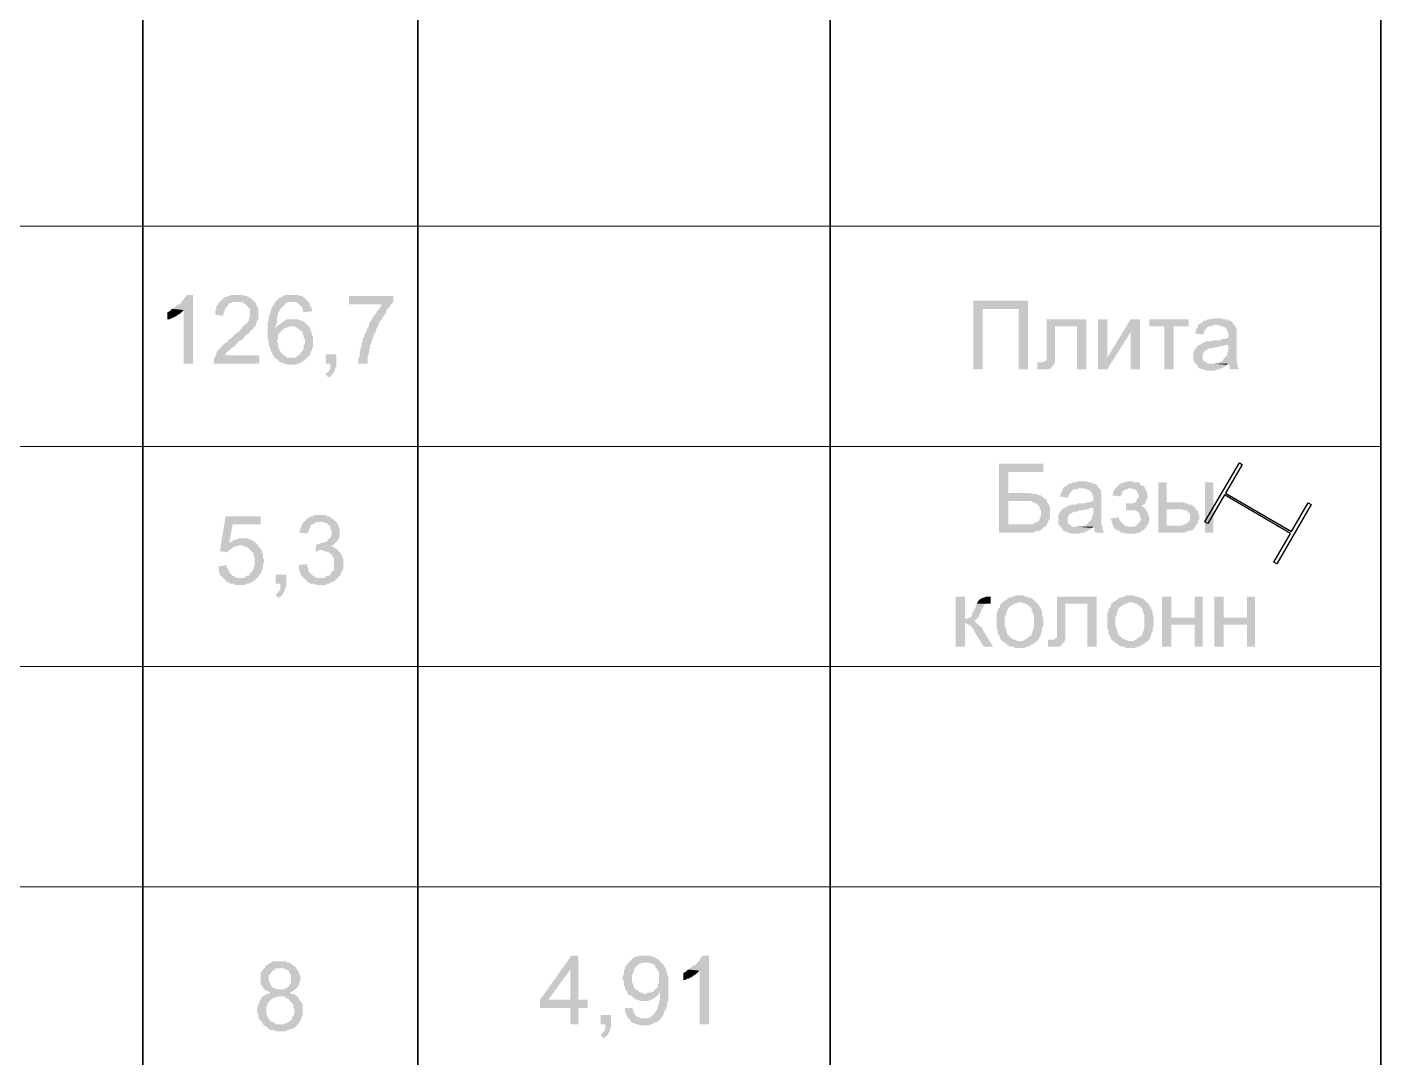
# Model space of a CAD drawing. Header units: millimetres. Extents: x -383313 to -161684, y -117025 to 99224.
# Drawn here: x -358384 to -353463, y -32704 to -28959 of the extents above; entities that cross this region are included whole.
import ezdxf

# ---------------------------------------------------------------- set-up
doc = ezdxf.new("R2010")
doc.units = ezdxf.units.MM
doc.header["$MEASUREMENT"] = 0
for name, color, linetype in [('001__КОНСТРУКТИВ__Колонны', 14, 'Continuous'), ('PDF_Geometry', 7, 'Continuous'), ('PDF_Solid Fills', 7, 'Continuous')]:
    doc.layers.add(name, color=color, linetype=linetype)

# ---------------------------------------------------------------- blocks, each defined once
blk = doc.blocks.new('A$Cf5759c35')
at = {"layer": 'PDF_Solid Fills'}
for points in [[(681.6, -11667.1), (660.4, -11667.1), (656.2, -11671.3), (651.9, -11675.5), (647.7, -11684), (643.5, -11688.2), (639.2, -11692.5), (635, -11700.9), (630.8, -11700.9), (622.3, -11705.2), (618.1, -11709.4), (613.8, -11713.6), (605.4, -11717.9), (647.7, -11722.1), (647.7, -11916.8), (681.6, -11916.8)], [(905.9, -11692.5), (842.4, -11692.5), (859.4, -11692.5), (863.6, -11696.7), (872.1, -11700.9), (876.3, -11705.2), (876.3, -11705.2), (880.5, -11709.4), (884.8, -11713.6), (889, -11722.1), (889, -11726.3), (889, -11734.8), (889, -11739), (889, -11747.5), (884.8, -11751.7), (884.8, -11760.2), (880.5, -11764.4), (876.3, -11772.9), (872.1, -11772.9), (867.8, -11777.1), (863.6, -11781.4), (859.4, -11785.6), (855.1, -11794.1), (850.9, -11798.3), (846.7, -11802.5), (838.2, -11806.8), (834, -11811), (825.5, -11819.5), (821.3, -11823.7), (812.8, -11827.9), (808.6, -11836.4), (800.1, -11840.6), (795.9, -11844.9), (791.6, -11849.1), (787.4, -11853.3), (783.2, -11857.6), (778.9, -11861.8), (774.7, -11866), (770.5, -11870.3), (766.2, -11878.7), (766.2, -11883), (762, -11891.4), (757.8, -11895.7), (757.8, -11895.7), (757.8, -11904.1), (757.8, -11908.4), (753.5, -11916.8), (922.9, -11916.8), (922.9, -11887.2), (800.1, -11887.2), (800.1, -11887.2), (800.1, -11883), (804.3, -11874.5), (812.8, -11870.3), (812.8, -11870.3), (817, -11866), (821.3, -11861.8), (825.5, -11857.6), (834, -11853.3), (838.2, -11844.9), (846.7, -11840.6), (846.7, -11836.4), (855.1, -11832.2), (863.6, -11827.9), (867.8, -11819.5), (872.1, -11815.2), (876.3, -11811), (884.8, -11806.8), (889, -11802.5), (889, -11798.3), (893.2, -11794.1), (897.5, -11794.1), (901.7, -11785.6), (905.9, -11781.4), (910.2, -11777.1), (910.2, -11768.7), (914.4, -11764.4), (914.4, -11760.2), (918.6, -11756), (918.6, -11747.5), (918.6, -11743.3), (918.6, -11734.8), (918.6, -11734.8), (918.6, -11726.3), (918.6, -11722.1), (918.6, -11713.6), (914.4, -11709.4), (910.2, -11700.9), (910.2, -11696.7)], [(842.4, -11667.1), (821.3, -11667.1), (812.8, -11671.3), (808.6, -11671.3), (800.1, -11675.5), (795.9, -11675.5), (791.6, -11679.8), (787.4, -11684), (783.2, -11688.2), (778.9, -11692.5), (774.7, -11696.7), (770.5, -11705.2), (766.2, -11709.4), (766.2, -11717.9), (762, -11722.1), (762, -11730.6), (762, -11739), (791.6, -11743.3), (791.6, -11734.8), (795.9, -11726.3), (795.9, -11722.1), (800.1, -11713.6), (804.3, -11709.4), (808.6, -11705.2), (808.6, -11700.9), (817, -11696.7), (821.3, -11696.7), (825.5, -11692.5), (834, -11692.5), (842.4, -11692.5), (905.9, -11692.5), (897.5, -11684), (897.5, -11684), (893.2, -11679.8), (889, -11679.8), (884.8, -11675.5), (876.3, -11671.3), (872.1, -11671.3), (863.6, -11667.1), (859.4, -11667.1), (850.9, -11667.1)], [(986.4, -11688.2), (977.9, -11692.5), (977.9, -11700.9), (973.7, -11705.2), (969.4, -11709.4), (969.4, -11713.6), (965.2, -11717.9), (965.2, -11726.3), (961, -11730.6), (961, -11739), (956.7, -11743.3), (956.7, -11751.7), (956.7, -11760.2), (952.5, -11764.4), (952.5, -11772.9), (952.5, -11781.4), (952.5, -11789.8), (952.5, -11798.3), (952.5, -11802.5), (952.5, -11811), (952.5, -11819.5), (952.5, -11827.9), (956.7, -11836.4), (956.7, -11844.9), (956.7, -11849.1), (961, -11857.6), (961, -11861.8), (965.2, -11870.3), (965.2, -11874.5), (969.4, -11878.7), (969.4, -11883), (973.7, -11887.2), (977.9, -11891.4), (977.9, -11895.7), (986.4, -11899.9), (990.6, -11904.1), (994.8, -11908.4), (999.1, -11912.6), (1007.5, -11912.6), (1011.8, -11916.8), (1020.2, -11916.8), (1024.5, -11921.1), (1032.9, -11921.1), (1041.4, -11921.1), (1041.4, -11921.1), (1045.6, -11921.1), (1054.1, -11921.1), (1062.6, -11916.8), (1066.8, -11916.8), (1075.3, -11912.6), (1079.5, -11908.4), (1079.5, -11908.4), (1088, -11904.1), (1092.2, -11899.9), (1096.4, -11895.7), (1037.2, -11895.7), (1032.9, -11895.7), (1024.5, -11895.7), (1020.2, -11891.4), (1011.8, -11887.2), (1011.8, -11887.2), (1007.5, -11883), (1003.3, -11878.7), (999.1, -11874.5), (994.8, -11866), (994.8, -11861.8), (990.6, -11857.6), (990.6, -11849.1), (990.6, -11844.9), (986.4, -11836.4), (986.4, -11832.2), (990.6, -11827.9), (990.6, -11819.5), (990.6, -11811), (994.8, -11806.8), (999.1, -11802.5), (1003.3, -11798.3), (1007.5, -11794.1), (1011.8, -11789.8), (982.1, -11789.8), (982.1, -11785.6), (982.1, -11777.1), (986.4, -11768.7), (986.4, -11760.2), (986.4, -11751.7), (986.4, -11747.5), (990.6, -11739), (990.6, -11734.8), (990.6, -11730.6), (994.8, -11726.3), (999.1, -11717.9), (1003.3, -11713.6), (1007.5, -11709.4), (1011.8, -11705.2), (1016, -11700.9), (1020.2, -11696.7), (1028.7, -11692.5), (1032.9, -11692.5), (1041.4, -11692.5)], [(1041.4, -11667.1), (1016, -11667.1), (1011.8, -11671.3), (1003.3, -11675.5), (999.1, -11675.5), (994.8, -11679.8), (990.6, -11684), (986.4, -11688.2), (1041.4, -11692.5), (1041.4, -11692.5), (1049.9, -11692.5), (1054.1, -11692.5), (1062.6, -11696.7), (1066.8, -11700.9), (1071, -11705.2), (1071, -11705.2), (1075.3, -11709.4), (1079.5, -11713.6), (1079.5, -11722.1), (1083.7, -11730.6), (1113.4, -11726.3), (1113.4, -11722.1), (1113.4, -11717.9), (1109.1, -11709.4), (1104.9, -11705.2), (1104.9, -11696.7), (1100.7, -11692.5), (1096.4, -11688.2), (1092.2, -11684), (1088, -11679.8), (1083.7, -11675.5), (1075.3, -11671.3), (1071, -11671.3), (1062.6, -11667.1), (1058.3, -11667.1), (1049.9, -11667.1)], [(1409.7, -11671.3), (1248.8, -11671.3), (1248.8, -11700.9), (1371.6, -11700.9), (1367.4, -11700.9), (1367.4, -11705.2), (1363.1, -11709.4), (1358.9, -11717.9), (1354.7, -11722.1), (1350.4, -11726.3), (1346.2, -11734.8), (1342, -11739), (1337.7, -11743.3), (1333.5, -11751.7), (1329.3, -11760.2), (1325, -11764.4), (1325, -11768.7), (1320.8, -11772.9), (1320.8, -11781.4), (1316.6, -11785.6), (1312.3, -11794.1), (1312.3, -11798.3), (1308.1, -11806.8), (1303.9, -11811), (1303.9, -11819.5), (1299.6, -11823.7), (1299.6, -11832.2), (1295.4, -11840.6), (1295.4, -11844.9), (1295.4, -11849.1), (1291.2, -11857.6), (1291.2, -11866), (1286.9, -11870.3), (1286.9, -11878.7), (1286.9, -11887.2), (1286.9, -11891.4), (1282.7, -11899.9), (1282.7, -11904.1), (1282.7, -11912.6), (1282.7, -11916.8), (1316.6, -11916.8), (1316.6, -11916.8), (1316.6, -11908.4), (1316.6, -11899.9), (1316.6, -11895.7), (1316.6, -11887.2), (1320.8, -11878.7), (1320.8, -11874.5), (1320.8, -11866), (1325, -11861.8), (1325, -11853.3), (1325, -11849.1), (1329.3, -11844.9), (1329.3, -11836.4), (1333.5, -11832.2), (1333.5, -11823.7), (1337.7, -11819.5), (1337.7, -11811), (1342, -11806.8), (1346.2, -11798.3), (1346.2, -11794.1), (1350.4, -11785.6), (1354.7, -11781.4), (1354.7, -11772.9), (1358.9, -11768.7), (1363.1, -11760.2), (1367.4, -11756), (1371.6, -11747.5), (1375.8, -11743.3), (1380.1, -11734.8), (1384.3, -11730.6), (1384.3, -11722.1), (1388.5, -11717.9), (1392.8, -11713.6), (1397, -11709.4), (1401.2, -11700.9), (1405.5, -11696.7), (1409.7, -11692.5)], [(3716.7, -11688.2), (3517.7, -11688.2), (3517.7, -11938), (3551.6, -11938), (3551.6, -11717.9), (3682.8, -11717.9)], [(605.4, -11717.9), (601.1, -11722.1), (596.9, -11726.3), (588.4, -11730.6), (588.4, -11760.2), (588.4, -11756), (596.9, -11756), (601.1, -11751.7), (605.4, -11751.7), (613.8, -11747.5), (622.3, -11743.3), (622.3, -11743.3), (626.5, -11739), (635, -11734.8), (639.2, -11730.6), (643.5, -11726.3), (647.7, -11722.1)], [(1045.6, -11756), (1045.6, -11756), (1024.5, -11756), (1016, -11760.2), (1011.8, -11764.4), (1007.5, -11764.4), (1003.3, -11768.7), (999.1, -11772.9), (990.6, -11777.1), (986.4, -11781.4), (982.1, -11789.8), (1011.8, -11789.8), (1020.2, -11785.6), (1024.5, -11785.6), (1032.9, -11781.4), (1037.2, -11781.4), (1096.4, -11777.1), (1092.2, -11772.9), (1088, -11768.7), (1083.7, -11764.4), (1075.3, -11760.2), (1071, -11760.2), (1062.6, -11756), (1058.3, -11756), (1049.9, -11756)], [(3928.4, -11756), (3784.4, -11756), (3784.4, -11904.1), (3784.4, -11904.1), (3776, -11908.4), (3776, -11908.4), (3771.7, -11912.6), (3763.3, -11912.6), (3750.6, -11912.6), (3750.6, -11938), (3754.8, -11938), (3763.3, -11938), (3767.5, -11938), (3776, -11938), (3776, -11938), (3784.4, -11938), (3792.9, -11938), (3797.1, -11933.8), (3801.4, -11933.8), (3801.4, -11929.5), (3805.6, -11925.3), (3809.8, -11921.1), (3814.1, -11912.6), (3814.1, -11908.4), (3814.1, -11904.1), (3814.1, -11899.9), (3814.1, -11891.4), (3814.1, -11883), (3814.1, -11874.5), (3814.1, -11781.4), (3894.5, -11781.4)], [(4123.1, -11756), (4089.2, -11756), (4004.6, -11895.7), (3970.7, -11938), (4004.6, -11938), (4089.2, -11802.5)], [(4300.9, -11756), (4157, -11756), (4157, -11781.4), (4212, -11781.4), (4212, -11938), (4245.9, -11938), (4245.9, -11781.4), (4300.9, -11781.4)], [(4406.7, -11751.7), (4406.7, -11751.7), (4389.8, -11751.7), (4381.3, -11756), (4377.1, -11756), (4368.6, -11756), (4364.4, -11760.2), (4355.9, -11760.2), (4351.7, -11764.4), (4347.5, -11768.7), (4339, -11772.9), (4334.8, -11777.1), (4398.3, -11777.1), (4402.5, -11777.1), (4411, -11777.1), (4419.4, -11781.4), (4423.7, -11781.4), (4432.1, -11785.6), (4436.4, -11789.8), (4436.4, -11789.8), (4440.6, -11794.1), (4440.6, -11798.3), (4444.8, -11806.8), (4444.8, -11815.2), (4444.8, -11815.2), (4444.8, -11823.7), (4440.6, -11823.7), (4432.1, -11827.9), (4427.9, -11827.9), (4419.4, -11827.9), (4415.2, -11832.2), (4406.7, -11832.2), (4398.3, -11832.2), (4389.8, -11832.2), (4381.3, -11836.4), (4372.9, -11836.4), (4368.6, -11836.4), (4360.2, -11836.4), (4360.2, -11840.6), (4351.7, -11840.6), (4347.5, -11844.9), (4444.8, -11849.1), (4444.8, -11857.6), (4444.8, -11861.8), (4444.8, -11870.3), (4440.6, -11878.7), (4440.6, -11883), (4440.6, -11887.2), (4436.4, -11891.4), (4432.1, -11895.7), (4427.9, -11899.9), (4423.7, -11908.4), (4419.4, -11908.4), (4415.2, -11912.6), (4406.7, -11916.8), (4444.8, -11916.8), (4444.8, -11916.8), (4449.1, -11925.3), (4449.1, -11933.8), (4453.3, -11938), (4482.9, -11938), (4482.9, -11933.8), (4478.7, -11929.5), (4478.7, -11921.1), (4478.7, -11916.8), (4474.5, -11912.6), (4474.5, -11908.4), (4474.5, -11904.1), (4474.5, -11899.9), (4474.5, -11891.4), (4474.5, -11883), (4474.5, -11874.5), (4474.5, -11861.8), (4474.5, -11819.5), (4474.5, -11819.5), (4474.5, -11811), (4474.5, -11802.5), (4474.5, -11798.3), (4474.5, -11794.1), (4474.5, -11789.8), (4470.2, -11781.4), (4466, -11777.1), (4461.8, -11772.9), (4461.8, -11768.7), (4457.5, -11764.4), (4449.1, -11760.2), (4440.6, -11760.2), (4440.6, -11756), (4432.1, -11756), (4427.9, -11756), (4419.4, -11751.7), (4411, -11751.7)], [(1096.4, -11777.1), (1037.2, -11781.4), (1049.9, -11781.4), (1058.3, -11785.6), (1062.6, -11789.8), (1066.8, -11789.8), (1071, -11798.3), (1075.3, -11798.3), (1079.5, -11802.5), (1079.5, -11811), (1083.7, -11815.2), (1083.7, -11823.7), (1088, -11827.9), (1088, -11836.4), (1088, -11844.9), (1083.7, -11849.1), (1083.7, -11857.6), (1083.7, -11861.8), (1079.5, -11870.3), (1075.3, -11874.5), (1071, -11878.7), (1071, -11883), (1062.6, -11887.2), (1058.3, -11891.4), (1054.1, -11895.7), (1045.6, -11895.7), (1037.2, -11895.7), (1096.4, -11895.7), (1100.7, -11891.4), (1104.9, -11887.2), (1109.1, -11878.7), (1109.1, -11874.5), (1113.4, -11870.3), (1113.4, -11861.8), (1117.6, -11857.6), (1117.6, -11849.1), (1117.6, -11844.9), (1117.6, -11836.4), (1117.6, -11832.2), (1117.6, -11823.7), (1117.6, -11819.5), (1113.4, -11811), (1113.4, -11806.8), (1109.1, -11798.3), (1109.1, -11794.1), (1104.9, -11785.6), (1100.7, -11781.4)], [(4334.8, -11777.1), (4334.8, -11781.4), (4330.5, -11789.8), (4326.3, -11794.1), (4326.3, -11802.5), (4322.1, -11806.8), (4351.7, -11811), (4355.9, -11806.8), (4355.9, -11802.5), (4360.2, -11794.1), (4364.4, -11789.8), (4368.6, -11785.6), (4372.9, -11781.4), (4377.1, -11781.4), (4385.6, -11781.4), (4389.8, -11777.1), (4398.3, -11777.1)], [(4347.5, -11844.9), (4339, -11849.1), (4339, -11849.1), (4330.5, -11853.3), (4326.3, -11861.8), (4322.1, -11866), (4322.1, -11870.3), (4317.8, -11874.5), (4317.8, -11883), (4317.8, -11891.4), (4317.8, -11891.4), (4317.8, -11899.9), (4317.8, -11904.1), (4322.1, -11912.6), (4326.3, -11916.8), (4330.5, -11921.1), (4334.8, -11929.5), (4334.8, -11929.5), (4339, -11933.8), (4343.2, -11933.8), (4351.7, -11938), (4355.9, -11938), (4364.4, -11942.2), (4372.9, -11942.2), (4381.3, -11942.2), (4385.6, -11942.2), (4394, -11942.2), (4402.5, -11938), (4406.7, -11938), (4415.2, -11938), (4415.2, -11933.8), (4423.7, -11933.8), (4427.9, -11929.5), (4436.4, -11925.3), (4440.6, -11921.1), (4385.6, -11916.8), (4385.6, -11916.8), (4377.1, -11916.8), (4368.6, -11916.8), (4364.4, -11912.6), (4360.2, -11908.4), (4355.9, -11908.4), (4351.7, -11904.1), (4351.7, -11895.7), (4351.7, -11891.4), (4351.7, -11887.2), (4351.7, -11883), (4355.9, -11874.5), (4355.9, -11874.5), (4360.2, -11870.3), (4368.6, -11866), (4372.9, -11861.8), (4377.1, -11861.8), (4385.6, -11861.8), (4394, -11857.6), (4398.3, -11857.6), (4406.7, -11857.6), (4415.2, -11853.3), (4419.4, -11853.3), (4427.9, -11853.3), (4432.1, -11849.1), (4440.6, -11849.1), (4444.8, -11849.1)], [(1202.3, -11883), (1164.2, -11883), (1164.2, -11916.8), (1181.1, -11916.8), (1181.1, -11921.1), (1181.1, -11929.5), (1181.1, -11933.8), (1176.9, -11942.2), (1172.6, -11946.5), (1168.4, -11950.7), (1164.2, -11954.9), (1172.6, -11967.6), (1172.6, -11967.6), (1181.1, -11963.4), (1185.3, -11959.2), (1189.6, -11954.9), (1193.8, -11946.5), (1193.8, -11946.5), (1198, -11938), (1198, -11933.8), (1202.3, -11925.3), (1202.3, -11916.8)], [(3771.7, -12280.9), (3610.9, -12280.9), (3610.9, -12530.7), (3737.9, -12530.7), (3742.1, -12526.4), (3750.6, -12526.4), (3754.8, -12526.4), (3759, -12522.2), (3763.3, -12522.2), (3767.5, -12518), (3771.7, -12513.7), (3776, -12509.5), (3784.4, -12505.3), (3644.7, -12501), (3644.7, -12416.4), (3687.1, -12416.4), (3784.4, -12412.1), (3780.2, -12407.9), (3771.7, -12403.7), (3767.5, -12399.4), (3763.3, -12395.2), (3754.8, -12395.2), (3750.6, -12391), (3746.3, -12391), (3737.9, -12391), (3733.6, -12391), (3725.2, -12386.7), (3716.7, -12386.7), (3712.5, -12386.7), (3704, -12386.7), (3644.7, -12386.7), (3644.7, -12310.5), (3771.7, -12310.5)], [(3915.7, -12344.4), (3915.7, -12344.4), (3898.7, -12344.4), (3890.3, -12348.6), (3886, -12348.6), (3877.6, -12348.6), (3873.3, -12352.9), (3864.9, -12352.9), (3860.6, -12357.1), (3856.4, -12361.3), (3847.9, -12365.6), (3843.7, -12369.8), (3907.2, -12369.8), (3911.4, -12369.8), (3919.9, -12369.8), (3928.4, -12374), (3932.6, -12374), (3941.1, -12378.3), (3945.3, -12382.5), (3945.3, -12382.5), (3949.5, -12386.7), (3949.5, -12391), (3953.8, -12399.4), (3953.8, -12407.9), (3953.8, -12407.9), (3953.8, -12416.4), (3949.5, -12416.4), (3941.1, -12420.6), (3936.8, -12420.6), (3928.4, -12420.6), (3924.1, -12424.8), (3915.7, -12424.8), (3907.2, -12424.8), (3898.7, -12424.8), (3890.3, -12429.1), (3881.8, -12429.1), (3877.6, -12429.1), (3869.1, -12429.1), (3869.1, -12433.3), (3860.6, -12433.3), (3856.4, -12437.5), (3953.8, -12441.8), (3953.8, -12450.2), (3953.8, -12454.5), (3953.8, -12462.9), (3949.5, -12471.4), (3949.5, -12475.6), (3949.5, -12479.9), (3945.3, -12484.1), (3941.1, -12488.3), (3936.8, -12492.6), (3932.6, -12501), (3928.4, -12501), (3924.1, -12505.3), (3915.7, -12509.5), (3953.8, -12509.5), (3953.8, -12509.5), (3958, -12518), (3958, -12526.4), (3962.2, -12530.7), (3991.9, -12530.7), (3991.9, -12526.4), (3987.6, -12522.2), (3987.6, -12513.7), (3987.6, -12509.5), (3983.4, -12505.3), (3983.4, -12501), (3983.4, -12496.8), (3983.4, -12492.6), (3983.4, -12484.1), (3983.4, -12475.6), (3983.4, -12467.2), (3983.4, -12454.5), (3983.4, -12412.1), (3983.4, -12412.1), (3983.4, -12403.7), (3983.4, -12395.2), (3983.4, -12391), (3983.4, -12386.7), (3983.4, -12382.5), (3979.2, -12374), (3974.9, -12369.8), (3970.7, -12365.6), (3970.7, -12361.3), (3966.5, -12357.1), (3958, -12352.9), (3949.5, -12352.9), (3949.5, -12348.6), (3941.1, -12348.6), (3936.8, -12348.6), (3928.4, -12344.4), (3919.9, -12344.4)], [(4089.2, -12344.4), (4076.5, -12344.4), (4068.1, -12348.6), (4063.8, -12348.6), (4055.4, -12352.9), (4051.1, -12352.9), (4046.9, -12357.1), (4042.7, -12361.3), (4038.4, -12365.6), (4034.2, -12369.8), (4030, -12378.3), (4025.7, -12382.5), (4025.7, -12391), (4021.5, -12395.2), (4051.1, -12399.4), (4055.4, -12395.2), (4059.6, -12386.7), (4059.6, -12382.5), (4063.8, -12378.3), (4072.3, -12374), (4076.5, -12374), (4080.8, -12369.8), (4089.2, -12369.8), (4140, -12365.6), (4135.8, -12361.3), (4131.6, -12361.3), (4127.3, -12357.1), (4123.1, -12352.9), (4118.9, -12348.6), (4110.4, -12348.6), (4101.9, -12348.6), (4097.7, -12344.4)], [(4220.5, -12348.6), (4190.8, -12348.6), (4190.8, -12530.7), (4288.2, -12530.7), (4292.4, -12526.4), (4300.9, -12526.4), (4305.1, -12522.2), (4313.6, -12522.2), (4317.8, -12518), (4322.1, -12513.7), (4322.1, -12513.7), (4326.3, -12505.3), (4220.5, -12505.3), (4220.5, -12446), (4254.3, -12446), (4326.3, -12446), (4322.1, -12437.5), (4317.8, -12433.3), (4313.6, -12433.3), (4309.4, -12429.1), (4300.9, -12429.1), (4296.7, -12424.8), (4288.2, -12424.8), (4284, -12420.6), (4275.5, -12420.6), (4267, -12420.6), (4258.6, -12420.6), (4220.5, -12420.6)], [(3843.7, -12369.8), (3843.7, -12374), (3839.5, -12382.5), (3835.2, -12386.7), (3835.2, -12395.2), (3831, -12399.4), (3860.6, -12403.7), (3864.9, -12399.4), (3864.9, -12395.2), (3869.1, -12386.7), (3873.3, -12382.5), (3877.6, -12378.3), (3881.8, -12374), (3886, -12374), (3894.5, -12374), (3898.7, -12369.8), (3907.2, -12369.8)], [(4140, -12365.6), (4089.2, -12369.8), (4093.5, -12369.8), (4097.7, -12374), (4106.2, -12374), (4110.4, -12378.3), (4110.4, -12378.3), (4114.6, -12386.7), (4118.9, -12391), (4118.9, -12399.4), (4118.9, -12403.7), (4114.6, -12407.9), (4110.4, -12416.4), (4110.4, -12416.4), (4106.2, -12420.6), (4097.7, -12424.8), (4093.5, -12424.8), (4089.2, -12424.8), (4080.8, -12424.8), (4072.3, -12424.8), (4072.3, -12450.2), (4072.3, -12450.2), (4080.8, -12450.2), (4144.3, -12446), (4140, -12441.8), (4135.8, -12437.5), (4127.3, -12433.3), (4131.6, -12433.3), (4135.8, -12429.1), (4144.3, -12424.8), (4144.3, -12416.4), (4148.5, -12412.1), (4148.5, -12407.9), (4152.7, -12399.4), (4152.7, -12399.4), (4148.5, -12391), (4148.5, -12382.5), (4144.3, -12378.3), (4144.3, -12374)], [(3784.4, -12412.1), (3687.1, -12416.4), (3729.4, -12416.4), (3733.6, -12420.6), (3737.9, -12420.6), (3746.3, -12424.8), (3750.6, -12429.1), (3754.8, -12433.3), (3754.8, -12433.3), (3759, -12437.5), (3759, -12446), (3763.3, -12450.2), (3763.3, -12458.7), (3763.3, -12462.9), (3763.3, -12471.4), (3759, -12475.6), (3759, -12484.1), (3754.8, -12488.3), (3750.6, -12492.6), (3746.3, -12492.6), (3742.1, -12496.8), (3737.9, -12496.8), (3733.6, -12501), (3725.2, -12501), (3716.7, -12501), (3708.2, -12501), (3644.7, -12501), (3784.4, -12505.3), (3784.4, -12501), (3788.7, -12492.6), (3788.7, -12492.6), (3792.9, -12484.1), (3797.1, -12479.9), (3797.1, -12471.4), (3797.1, -12467.2), (3797.1, -12458.7), (3797.1, -12454.5), (3797.1, -12450.2), (3797.1, -12441.8), (3792.9, -12433.3), (3792.9, -12429.1), (3788.7, -12424.8), (3784.4, -12416.4)], [(3856.4, -12437.5), (3847.9, -12441.8), (3847.9, -12441.8), (3839.5, -12446), (3835.2, -12454.5), (3831, -12458.7), (3831, -12462.9), (3826.8, -12467.2), (3826.8, -12475.6), (3826.8, -12484.1), (3826.8, -12484.1), (3826.8, -12492.6), (3826.8, -12496.8), (3831, -12505.3), (3835.2, -12509.5), (3839.5, -12513.7), (3843.7, -12522.2), (3843.7, -12522.2), (3847.9, -12526.4), (3852.2, -12526.4), (3860.6, -12530.7), (3864.9, -12530.7), (3873.3, -12534.9), (3881.8, -12534.9), (3890.3, -12534.9), (3894.5, -12534.9), (3903, -12534.9), (3911.4, -12530.7), (3915.7, -12530.7), (3924.1, -12530.7), (3924.1, -12526.4), (3932.6, -12526.4), (3936.8, -12522.2), (3945.3, -12518), (3949.5, -12513.7), (3894.5, -12509.5), (3894.5, -12509.5), (3886, -12509.5), (3877.6, -12509.5), (3873.3, -12505.3), (3869.1, -12501), (3864.9, -12501), (3860.6, -12496.8), (3860.6, -12488.3), (3860.6, -12484.1), (3860.6, -12479.9), (3860.6, -12475.6), (3864.9, -12467.2), (3864.9, -12467.2), (3869.1, -12462.9), (3877.6, -12458.7), (3881.8, -12454.5), (3886, -12454.5), (3894.5, -12454.5), (3903, -12450.2), (3907.2, -12450.2), (3915.7, -12450.2), (3924.1, -12446), (3928.4, -12446), (3936.8, -12446), (3941.1, -12441.8), (3949.5, -12441.8), (3953.8, -12441.8)], [(4144.3, -12446), (4080.8, -12450.2), (4110.4, -12450.2), (4114.6, -12454.5), (4118.9, -12458.7), (4123.1, -12467.2), (4123.1, -12471.4), (4127.3, -12479.9), (4127.3, -12484.1), (4123.1, -12492.6), (4118.9, -12496.8), (4114.6, -12501), (4114.6, -12501), (4110.4, -12505.3), (4101.9, -12509.5), (4097.7, -12509.5), (4089.2, -12509.5), (4144.3, -12513.7), (4148.5, -12505.3), (4152.7, -12501), (4157, -12492.6), (4157, -12488.3), (4157, -12479.9), (4157, -12479.9), (4157, -12471.4), (4152.7, -12467.2), (4152.7, -12458.7), (4148.5, -12454.5), (4148.5, -12454.5)], [(4326.3, -12446), (4254.3, -12446), (4275.5, -12446), (4284, -12450.2), (4288.2, -12450.2), (4292.4, -12450.2), (4296.7, -12454.5), (4300.9, -12458.7), (4305.1, -12462.9), (4305.1, -12471.4), (4305.1, -12475.6), (4305.1, -12475.6), (4305.1, -12484.1), (4300.9, -12488.3), (4300.9, -12492.6), (4292.4, -12496.8), (4292.4, -12496.8), (4288.2, -12501), (4284, -12501), (4275.5, -12505.3), (4271.3, -12505.3), (4262.8, -12505.3), (4250.1, -12505.3), (4220.5, -12505.3), (4326.3, -12505.3), (4330.5, -12501), (4334.8, -12496.8), (4334.8, -12488.3), (4339, -12484.1), (4339, -12475.6), (4339, -12475.6), (4339, -12467.2), (4334.8, -12462.9), (4334.8, -12454.5), (4330.5, -12450.2)], [(927.1, -12471.4), (800.1, -12471.4), (778.9, -12598.4), (808.6, -12602.6), (808.6, -12598.4), (812.8, -12594.2), (821.3, -12589.9), (825.5, -12585.7), (825.5, -12585.7), (829.7, -12581.5), (838.2, -12581.5), (846.7, -12577.2), (850.9, -12577.2), (914.4, -12573), (914.4, -12573), (910.2, -12568.8), (812.8, -12568.8), (825.5, -12501), (927.1, -12501)], [(1088, -12488.3), (1083.7, -12492.6), (1079.5, -12496.8), (1075.3, -12505.3), (1075.3, -12509.5), (1071, -12518), (1071, -12522.2), (1066.8, -12530.7), (1096.4, -12534.9), (1100.7, -12530.7), (1100.7, -12526.4), (1104.9, -12518), (1104.9, -12513.7), (1109.1, -12505.3), (1113.4, -12501), (1117.6, -12501), (1121.8, -12496.8), (1130.3, -12492.6), (1134.5, -12492.6), (1143, -12492.6)], [(1143, -12467.2), (1121.8, -12467.2), (1117.6, -12471.4), (1109.1, -12471.4), (1104.9, -12475.6), (1096.4, -12479.9), (1092.2, -12484.1), (1092.2, -12484.1), (1088, -12488.3), (1143, -12492.6), (1147.2, -12492.6), (1155.7, -12492.6), (1164.2, -12496.8), (1168.4, -12496.8), (1172.6, -12501), (1176.9, -12505.3), (1181.1, -12509.5), (1181.1, -12518), (1185.3, -12522.2), (1185.3, -12530.7), (1185.3, -12534.9), (1185.3, -12539.1), (1181.1, -12547.6), (1176.9, -12551.8), (1172.6, -12556.1), (1168.4, -12560.3), (1168.4, -12564.5), (1159.9, -12564.5), (1155.7, -12568.8), (1147.2, -12568.8), (1138.8, -12573), (1134.5, -12573), (1193.8, -12573), (1198, -12568.8), (1202.3, -12564.5), (1206.5, -12560.3), (1210.7, -12556.1), (1210.7, -12551.8), (1215, -12543.4), (1215, -12539.1), (1215, -12530.7), (1215, -12526.4), (1215, -12518), (1210.7, -12509.5), (1210.7, -12505.3), (1206.5, -12496.8), (1206.5, -12496.8), (1202.3, -12492.6), (1198, -12488.3), (1193.8, -12484.1), (1185.3, -12479.9), (1181.1, -12475.6), (1176.9, -12471.4), (1168.4, -12471.4), (1164.2, -12467.2), (1155.7, -12467.2), (1151.5, -12467.2)], [(4046.9, -12475.6), (4017.3, -12479.9), (4017.3, -12484.1), (4021.5, -12488.3), (4021.5, -12496.8), (4025.7, -12501), (4025.7, -12505.3), (4030, -12513.7), (4034.2, -12518), (4038.4, -12522.2), (4042.7, -12522.2), (4051.1, -12526.4), (4055.4, -12530.7), (4059.6, -12530.7), (4068.1, -12530.7), (4072.3, -12534.9), (4080.8, -12534.9), (4089.2, -12534.9), (4093.5, -12534.9), (4101.9, -12534.9), (4110.4, -12534.9), (4114.6, -12530.7), (4123.1, -12530.7), (4127.3, -12526.4), (4135.8, -12522.2), (4140, -12518), (4140, -12518), (4144.3, -12513.7), (4089.2, -12509.5), (4089.2, -12509.5), (4080.8, -12509.5), (4072.3, -12505.3), (4068.1, -12505.3), (4063.8, -12501), (4059.6, -12496.8), (4055.4, -12492.6), (4051.1, -12488.3), (4046.9, -12479.9)], [(859.4, -12551.8), (859.4, -12551.8), (846.7, -12551.8), (838.2, -12556.1), (829.7, -12556.1), (825.5, -12560.3), (821.3, -12564.5), (812.8, -12568.8), (910.2, -12568.8), (905.9, -12564.5), (897.5, -12560.3), (893.2, -12556.1), (889, -12556.1), (880.5, -12551.8), (876.3, -12551.8), (867.8, -12551.8)], [(914.4, -12573), (850.9, -12577.2), (859.4, -12577.2), (867.8, -12581.5), (876.3, -12581.5), (880.5, -12585.7), (884.8, -12589.9), (889, -12594.2), (893.2, -12598.4), (897.5, -12602.6), (901.7, -12606.9), (901.7, -12615.3), (905.9, -12619.6), (905.9, -12628), (905.9, -12636.5), (905.9, -12636.5), (905.9, -12640.7), (905.9, -12649.2), (901.7, -12657.7), (901.7, -12661.9), (897.5, -12670.4), (893.2, -12674.6), (889, -12678.8), (889, -12678.8), (884.8, -12687.3), (876.3, -12687.3), (872.1, -12691.5), (867.8, -12695.8), (859.4, -12695.8), (850.9, -12695.8), (914.4, -12695.8), (918.6, -12691.5), (918.6, -12691.5), (922.9, -12683.1), (927.1, -12678.8), (931.3, -12674.6), (931.3, -12666.1), (935.6, -12661.9), (935.6, -12653.4), (935.6, -12645), (939.8, -12640.7), (939.8, -12632.3), (939.8, -12628), (935.6, -12623.8), (935.6, -12615.3), (935.6, -12606.9), (931.3, -12602.6), (931.3, -12594.2), (927.1, -12589.9), (922.9, -12585.7), (918.6, -12577.2)], [(1206.5, -12594.2), (1147.2, -12594.2), (1151.5, -12594.2), (1159.9, -12598.4), (1164.2, -12598.4), (1172.6, -12602.6), (1176.9, -12602.6), (1181.1, -12606.9), (1185.3, -12611.1), (1189.6, -12619.6), (1193.8, -12623.8), (1193.8, -12628), (1193.8, -12636.5), (1193.8, -12645), (1193.8, -12645), (1193.8, -12649.2), (1193.8, -12657.7), (1193.8, -12666.1), (1189.6, -12670.4), (1185.3, -12674.6), (1181.1, -12683.1), (1176.9, -12687.3), (1168.4, -12687.3), (1164.2, -12691.5), (1159.9, -12695.8), (1151.5, -12695.8), (1143, -12695.8), (1083.7, -12695.8), (1088, -12700), (1092.2, -12704.2), (1096.4, -12708.5), (1104.9, -12712.7), (1109.1, -12716.9), (1117.6, -12716.9), (1121.8, -12716.9), (1130.3, -12721.2), (1134.5, -12721.2), (1143, -12721.2), (1147.2, -12721.2), (1155.7, -12721.2), (1164.2, -12721.2), (1168.4, -12716.9), (1176.9, -12716.9), (1181.1, -12712.7), (1189.6, -12708.5), (1193.8, -12708.5), (1198, -12704.2), (1202.3, -12700), (1206.5, -12695.8), (1210.7, -12691.5), (1215, -12687.3), (1219.2, -12683.1), (1219.2, -12674.6), (1223.4, -12670.4), (1227.7, -12661.9), (1227.7, -12657.7), (1227.7, -12649.2), (1227.7, -12645), (1227.7, -12640.7), (1227.7, -12632.3), (1227.7, -12628), (1223.4, -12619.6), (1223.4, -12615.3), (1219.2, -12606.9), (1215, -12602.6), (1215, -12602.6), (1210.7, -12598.4)], [(1130.3, -12573), (1126.1, -12598.4), (1126.1, -12598.4), (1134.5, -12598.4), (1138.8, -12594.2), (1147.2, -12594.2), (1206.5, -12594.2), (1202.3, -12589.9), (1193.8, -12585.7), (1189.6, -12581.5), (1181.1, -12581.5), (1189.6, -12577.2), (1193.8, -12573), (1134.5, -12573)], [(1096.4, -12645), (1062.6, -12649.2), (1066.8, -12653.4), (1066.8, -12666.1), (1071, -12674.6), (1071, -12678.8), (1075.3, -12687.3), (1079.5, -12691.5), (1083.7, -12695.8), (1143, -12695.8), (1138.8, -12695.8), (1130.3, -12695.8), (1126.1, -12691.5), (1117.6, -12687.3), (1113.4, -12683.1), (1113.4, -12683.1), (1109.1, -12678.8), (1104.9, -12674.6), (1100.7, -12670.4), (1100.7, -12661.9), (1096.4, -12653.4)], [(804.3, -12649.2), (770.5, -12653.4), (774.7, -12653.4), (774.7, -12670.4), (778.9, -12674.6), (778.9, -12683.1), (783.2, -12687.3), (787.4, -12691.5), (791.6, -12695.8), (795.9, -12700), (800.1, -12704.2), (804.3, -12708.5), (812.8, -12712.7), (817, -12716.9), (825.5, -12716.9), (829.7, -12716.9), (838.2, -12721.2), (846.7, -12721.2), (850.9, -12721.2), (855.1, -12721.2), (859.4, -12721.2), (867.8, -12721.2), (876.3, -12716.9), (880.5, -12716.9), (889, -12712.7), (893.2, -12712.7), (897.5, -12708.5), (905.9, -12704.2), (910.2, -12700), (914.4, -12695.8), (850.9, -12695.8), (850.9, -12695.8), (846.7, -12695.8), (838.2, -12695.8), (834, -12691.5), (825.5, -12687.3), (821.3, -12683.1), (817, -12678.8), (812.8, -12674.6), (812.8, -12670.4), (808.6, -12661.9), (804.3, -12657.7)], [(1020.2, -12683.1), (982.1, -12683.1), (982.1, -12716.9), (999.1, -12716.9), (999.1, -12721.2), (999.1, -12729.6), (999.1, -12733.9), (994.8, -12742.3), (990.6, -12746.6), (986.4, -12750.8), (982.1, -12755), (990.6, -12767.7), (990.6, -12767.7), (999.1, -12763.5), (1003.3, -12759.3), (1007.5, -12755), (1011.8, -12746.6), (1011.8, -12746.6), (1016, -12738.1), (1016, -12733.9), (1020.2, -12725.4), (1020.2, -12716.9)], [(3488.1, -12763.5), (3454.2, -12763.5), (3454.2, -12945.5), (3488.1, -12945.5), (3488.1, -12860.9), (3530.4, -12860.9), (3526.2, -12856.6), (3522, -12852.4), (3517.7, -12852.4), (3517.7, -12852.4), (3526.2, -12848.2), (3530.4, -12843.9), (3488.1, -12843.9)], [(3530.4, -12788.9), (3526.2, -12797.4), (3526.2, -12805.8), (3522, -12805.8), (3517.7, -12818.5), (3513.5, -12822.8), (3513.5, -12831.2), (3509.3, -12835.5), (3509.3, -12835.5), (3505, -12839.7), (3500.8, -12839.7), (3496.6, -12843.9), (3488.1, -12843.9), (3530.4, -12843.9), (3534.7, -12839.7), (3538.9, -12835.5), (3538.9, -12831.2), (3543.1, -12822.8), (3547.4, -12814.3), (3547.4, -12810.1), (3551.6, -12801.6), (3555.8, -12797.4), (3555.8, -12793.1), (3560.1, -12793.1), (3564.3, -12788.9), (3572.8, -12788.9)], [(3581.2, -12763.5), (3564.3, -12763.5), (3555.8, -12767.7), (3551.6, -12767.7), (3543.1, -12772), (3538.9, -12776.2), (3538.9, -12776.2), (3534.7, -12780.4), (3530.4, -12788.9), (3572.8, -12788.9), (3581.2, -12788.9)], [(3623.6, -12784.7), (3619.3, -12788.9), (3615.1, -12793.1), (3615.1, -12801.6), (3610.9, -12805.8), (3606.6, -12810.1), (3606.6, -12818.5), (3602.4, -12822.8), (3602.4, -12831.2), (3602.4, -12839.7), (3602.4, -12848.2), (3602.4, -12856.6), (3602.4, -12856.6), (3602.4, -12865.1), (3602.4, -12873.6), (3602.4, -12877.8), (3606.6, -12886.3), (3606.6, -12894.7), (3606.6, -12899), (3610.9, -12903.2), (3615.1, -12911.7), (3615.1, -12915.9), (3619.3, -12920.1), (3623.6, -12924.4), (3687.1, -12924.4), (3682.8, -12924.4), (3678.6, -12924.4), (3670.1, -12920.1), (3665.9, -12920.1), (3657.4, -12915.9), (3653.2, -12911.7), (3649, -12907.4), (3649, -12907.4), (3644.7, -12903.2), (3640.5, -12899), (3640.5, -12890.5), (3636.3, -12886.3), (3636.3, -12877.8), (3632, -12869.3), (3632, -12865.1), (3632, -12856.6), (3632, -12852.4), (3632, -12843.9), (3632, -12839.7), (3636.3, -12831.2), (3636.3, -12822.8), (3640.5, -12818.5), (3640.5, -12814.3), (3644.7, -12805.8), (3649, -12801.6), (3649, -12801.6), (3653.2, -12797.4), (3661.7, -12793.1), (3665.9, -12788.9), (3674.4, -12788.9), (3678.6, -12784.7), (3687.1, -12784.7)], [(3687.1, -12759.3), (3687.1, -12759.3), (3670.1, -12759.3), (3665.9, -12763.5), (3657.4, -12763.5), (3653.2, -12767.7), (3644.7, -12767.7), (3640.5, -12772), (3636.3, -12776.2), (3627.8, -12780.4), (3627.8, -12780.4), (3623.6, -12784.7), (3687.1, -12784.7), (3687.1, -12784.7), (3695.5, -12784.7), (3704, -12788.9), (3708.2, -12788.9), (3712.5, -12793.1), (3720.9, -12797.4), (3725.2, -12801.6), (3729.4, -12805.8), (3729.4, -12814.3), (3733.6, -12818.5), (3733.6, -12822.8), (3737.9, -12831.2), (3737.9, -12839.7), (3737.9, -12843.9), (3737.9, -12852.4), (3737.9, -12856.6), (3737.9, -12865.1), (3737.9, -12873.6), (3737.9, -12877.8), (3733.6, -12886.3), (3733.6, -12890.5), (3729.4, -12899), (3729.4, -12903.2), (3725.2, -12907.4), (3720.9, -12907.4), (3716.7, -12911.7), (3712.5, -12915.9), (3704, -12920.1), (3699.8, -12924.4), (3691.3, -12924.4), (3687.1, -12924.4), (3623.6, -12924.4), (3627.8, -12928.6), (3636.3, -12932.8), (3640.5, -12937.1), (3644.7, -12941.3), (3653.2, -12945.5), (3657.4, -12945.5), (3665.9, -12945.5), (3670.1, -12949.8), (3678.6, -12949.8), (3687.1, -12949.8), (3691.3, -12949.8), (3695.5, -12949.8), (3704, -12949.8), (3712.5, -12945.5), (3716.7, -12945.5), (3725.2, -12941.3), (3729.4, -12937.1), (3733.6, -12937.1), (3737.9, -12932.8), (3742.1, -12928.6), (3750.6, -12924.4), (3754.8, -12920.1), (3759, -12911.7), (3759, -12907.4), (3759, -12907.4), (3763.3, -12903.2), (3763.3, -12894.7), (3767.5, -12890.5), (3767.5, -12882), (3767.5, -12877.8), (3771.7, -12869.3), (3771.7, -12860.9), (3771.7, -12852.4), (3771.7, -12848.2), (3771.7, -12839.7), (3767.5, -12831.2), (3767.5, -12822.8), (3767.5, -12818.5), (3763.3, -12810.1), (3763.3, -12805.8), (3759, -12801.6), (3754.8, -12793.1), (3750.6, -12788.9), (3746.3, -12784.7), (3742.1, -12780.4), (3737.9, -12776.2), (3733.6, -12772), (3725.2, -12767.7), (3720.9, -12767.7), (3712.5, -12763.5), (3708.2, -12763.5), (3699.8, -12759.3), (3695.5, -12759.3)], [(3966.5, -12763.5), (3822.5, -12763.5), (3822.5, -12911.7), (3822.5, -12911.7), (3814.1, -12915.9), (3814.1, -12915.9), (3809.8, -12920.1), (3801.4, -12920.1), (3788.7, -12920.1), (3788.7, -12945.5), (3792.9, -12945.5), (3801.4, -12945.5), (3805.6, -12945.5), (3814.1, -12945.5), (3814.1, -12945.5), (3822.5, -12945.5), (3831, -12945.5), (3835.2, -12941.3), (3839.5, -12941.3), (3839.5, -12937.1), (3843.7, -12932.8), (3847.9, -12928.6), (3852.2, -12920.1), (3852.2, -12915.9), (3852.2, -12911.7), (3852.2, -12907.4), (3852.2, -12899), (3852.2, -12890.5), (3852.2, -12882), (3852.2, -12788.9), (3932.6, -12788.9)], [(4025.7, -12784.7), (4021.5, -12788.9), (4017.3, -12793.1), (4017.3, -12801.6), (4013, -12805.8), (4008.8, -12810.1), (4008.8, -12818.5), (4004.6, -12822.8), (4004.6, -12831.2), (4004.6, -12839.7), (4004.6, -12848.2), (4004.6, -12856.6), (4004.6, -12856.6), (4004.6, -12865.1), (4004.6, -12873.6), (4004.6, -12877.8), (4008.8, -12886.3), (4008.8, -12894.7), (4008.8, -12899), (4013, -12903.2), (4017.3, -12911.7), (4017.3, -12915.9), (4021.5, -12920.1), (4025.7, -12924.4), (4089.2, -12924.4), (4085, -12924.4), (4080.8, -12924.4), (4072.3, -12920.1), (4068.1, -12920.1), (4059.6, -12915.9), (4055.4, -12911.7), (4051.1, -12907.4), (4051.1, -12907.4), (4046.9, -12903.2), (4042.7, -12899), (4042.7, -12890.5), (4038.4, -12886.3), (4038.4, -12877.8), (4034.2, -12869.3), (4034.2, -12865.1), (4034.2, -12856.6), (4034.2, -12852.4), (4034.2, -12843.9), (4034.2, -12839.7), (4038.4, -12831.2), (4038.4, -12822.8), (4042.7, -12818.5), (4042.7, -12814.3), (4046.9, -12805.8), (4051.1, -12801.6), (4051.1, -12801.6), (4055.4, -12797.4), (4063.8, -12793.1), (4068.1, -12788.9), (4076.5, -12788.9), (4080.8, -12784.7), (4089.2, -12784.7)], [(4089.2, -12759.3), (4089.2, -12759.3), (4072.3, -12759.3), (4068.1, -12763.5), (4059.6, -12763.5), (4055.4, -12767.7), (4046.9, -12767.7), (4042.7, -12772), (4038.4, -12776.2), (4030, -12780.4), (4030, -12780.4), (4025.7, -12784.7), (4089.2, -12784.7), (4089.2, -12784.7), (4097.7, -12784.7), (4106.2, -12788.9), (4110.4, -12788.9), (4114.6, -12793.1), (4123.1, -12797.4), (4127.3, -12801.6), (4131.6, -12805.8), (4131.6, -12814.3), (4135.8, -12818.5), (4135.8, -12822.8), (4140, -12831.2), (4140, -12839.7), (4140, -12843.9), (4140, -12852.4), (4140, -12856.6), (4140, -12865.1), (4140, -12873.6), (4140, -12877.8), (4135.8, -12886.3), (4135.8, -12890.5), (4131.6, -12899), (4131.6, -12903.2), (4127.3, -12907.4), (4123.1, -12907.4), (4118.9, -12911.7), (4114.6, -12915.9), (4106.2, -12920.1), (4101.9, -12924.4), (4093.5, -12924.4), (4089.2, -12924.4), (4025.7, -12924.4), (4030, -12928.6), (4038.4, -12932.8), (4042.7, -12937.1), (4046.9, -12941.3), (4055.4, -12945.5), (4059.6, -12945.5), (4068.1, -12945.5), (4072.3, -12949.8), (4080.8, -12949.8), (4089.2, -12949.8), (4093.5, -12949.8), (4097.7, -12949.8), (4106.2, -12949.8), (4114.6, -12945.5), (4118.9, -12945.5), (4127.3, -12941.3), (4131.6, -12937.1), (4135.8, -12937.1), (4140, -12932.8), (4144.3, -12928.6), (4152.7, -12924.4), (4157, -12920.1), (4161.2, -12911.7), (4161.2, -12907.4), (4161.2, -12907.4), (4165.4, -12903.2), (4165.4, -12894.7), (4169.7, -12890.5), (4169.7, -12882), (4169.7, -12877.8), (4173.9, -12869.3), (4173.9, -12860.9), (4173.9, -12852.4), (4173.9, -12848.2), (4173.9, -12839.7), (4169.7, -12831.2), (4169.7, -12822.8), (4169.7, -12818.5), (4165.4, -12810.1), (4165.4, -12805.8), (4161.2, -12801.6), (4157, -12793.1), (4152.7, -12788.9), (4148.5, -12784.7), (4144.3, -12780.4), (4140, -12776.2), (4135.8, -12772), (4127.3, -12767.7), (4123.1, -12767.7), (4114.6, -12763.5), (4110.4, -12763.5), (4101.9, -12759.3), (4097.7, -12759.3)], [(4237.4, -12763.5), (4203.5, -12763.5), (4203.5, -12945.5), (4237.4, -12945.5), (4237.4, -12865.1), (4322.1, -12865.1), (4237.4, -12839.7)], [(4351.7, -12763.5), (4322.1, -12763.5), (4322.1, -12839.7), (4237.4, -12839.7), (4322.1, -12865.1), (4322.1, -12945.5), (4351.7, -12945.5)], [(4427.9, -12763.5), (4394, -12763.5), (4394, -12945.5), (4427.9, -12945.5), (4427.9, -12865.1), (4512.6, -12865.1), (4427.9, -12839.7)], [(4542.2, -12763.5), (4512.6, -12763.5), (4512.6, -12839.7), (4427.9, -12839.7), (4512.6, -12865.1), (4512.6, -12945.5), (4542.2, -12945.5)], [(3530.4, -12860.9), (3488.1, -12860.9), (3492.3, -12860.9), (3500.8, -12865.1), (3505, -12865.1), (3505, -12869.3), (3509.3, -12869.3), (3513.5, -12877.8), (3517.7, -12882), (3522, -12890.5), (3555.8, -12945.5), (3589.7, -12945.5), (3555.8, -12890.5), (3555.8, -12890.5), (3551.6, -12882), (3547.4, -12873.6), (3538.9, -12869.3), (3534.7, -12865.1)], [(2082.6, -14067.4), (2057.2, -14067.4), (1942.9, -14228.2), (1942.9, -14257.9), (2053, -14257.9), (2053, -14317.1), (2082.6, -14317.1), (2082.6, -14257.9), (2116.5, -14257.9), (2116.5, -14228.2), (2082.6, -14228.2), (1972.6, -14228.2), (2053, -14118.2)], [(2082.6, -14067.4), (2053, -14118.2), (2053, -14228.2), (1972.6, -14228.2), (2082.6, -14228.2)], [(2323.9, -14067.4), (2323.9, -14067.4), (2302.8, -14067.4), (2294.3, -14071.6), (2290.1, -14071.6), (2281.6, -14075.8), (2277.4, -14080.1), (2273.1, -14084.3), (2268.9, -14088.5), (2328.2, -14092.8), (2332.4, -14092.8), (2340.9, -14092.8), (2345.1, -14097), (2349.3, -14097), (2357.8, -14101.2), (2362, -14105.5), (2362, -14109.7), (2366.3, -14113.9), (2370.5, -14122.4), (2374.7, -14126.6), (2374.7, -14135.1), (2374.7, -14139.3), (2374.7, -14147.8), (2374.7, -14152), (2374.7, -14160.5), (2374.7, -14169), (2370.5, -14173.2), (2370.5, -14181.7), (2366.3, -14185.9), (2362, -14190.1), (2357.8, -14194.4), (2353.6, -14198.6), (2379, -14198.6), (2379, -14207.1), (2379, -14207.1), (2379, -14215.5), (2379, -14224), (2379, -14228.2), (2374.7, -14236.7), (2374.7, -14245.2), (2374.7, -14245.2), (2370.5, -14253.6), (2370.5, -14262.1), (2366.3, -14266.3), (2362, -14270.6), (2362, -14274.8), (2357.8, -14279), (2349.3, -14287.5), (2345.1, -14291.7), (2340.9, -14291.7), (2336.6, -14296), (2328.2, -14296), (2319.7, -14296), (2379, -14300.2), (2383.2, -14296), (2387.4, -14287.5), (2391.7, -14283.3), (2391.7, -14274.8), (2395.9, -14270.6), (2400.1, -14262.1), (2400.1, -14262.1), (2400.1, -14257.9), (2404.4, -14253.6), (2404.4, -14245.2), (2404.4, -14240.9), (2408.6, -14232.5), (2408.6, -14228.2), (2408.6, -14219.8), (2408.6, -14211.3), (2408.6, -14202.8), (2408.6, -14194.4), (2408.6, -14185.9), (2408.6, -14185.9), (2408.6, -14177.4), (2408.6, -14169), (2408.6, -14160.5), (2408.6, -14152), (2408.6, -14143.6), (2404.4, -14139.3), (2404.4, -14130.9), (2404.4, -14126.6), (2400.1, -14122.4), (2400.1, -14118.2), (2400.1, -14113.9), (2395.9, -14109.7), (2391.7, -14101.2), (2387.4, -14097), (2383.2, -14092.8), (2379, -14088.5), (2374.7, -14084.3), (2370.5, -14080.1), (2362, -14075.8), (2357.8, -14071.6), (2349.3, -14071.6), (2345.1, -14067.4), (2336.6, -14067.4), (2332.4, -14067.4)], [(2556.8, -14067.4), (2535.6, -14067.4), (2531.4, -14071.6), (2527.1, -14075.8), (2522.9, -14084.3), (2518.7, -14088.5), (2514.4, -14092.8), (2510.2, -14101.2), (2506, -14101.2), (2497.5, -14105.5), (2493.3, -14109.7), (2489, -14113.9), (2480.6, -14118.2), (2522.9, -14122.4), (2522.9, -14317.1), (2556.8, -14317.1)], [(999.1, -14088.5), (973.7, -14088.5), (965.2, -14092.8), (961, -14097), (956.7, -14097), (952.5, -14101.2), (944, -14105.5), (944, -14109.7), (939.8, -14113.9), (935.6, -14118.2), (931.3, -14126.6), (927.1, -14130.9), (927.1, -14139.3), (927.1, -14143.6), (927.1, -14152), (927.1, -14156.3), (927.1, -14164.7), (927.1, -14169), (931.3, -14177.4), (935.6, -14181.7), (935.6, -14181.7), (939.8, -14190.1), (944, -14194.4), (948.3, -14194.4), (956.7, -14198.6), (965.2, -14202.8), (961, -14202.8), (956.7, -14207.1), (948.3, -14207.1), (944, -14211.3), (935.6, -14215.5), (931.3, -14219.8), (927.1, -14224), (927.1, -14228.2), (922.9, -14232.5), (922.9, -14236.7), (918.6, -14245.2), (918.6, -14249.4), (914.4, -14257.9), (914.4, -14266.3), (914.4, -14274.8), (918.6, -14279), (918.6, -14287.5), (918.6, -14291.7), (922.9, -14300.2), (927.1, -14304.4), (931.3, -14308.7), (935.6, -14317.1), (939.8, -14321.4), (999.1, -14317.1), (990.6, -14317.1), (986.4, -14317.1), (977.9, -14312.9), (973.7, -14308.7), (965.2, -14308.7), (961, -14304.4), (956.7, -14296), (952.5, -14291.7), (952.5, -14287.5), (948.3, -14279), (948.3, -14274.8), (948.3, -14266.3), (948.3, -14262.1), (948.3, -14253.6), (952.5, -14245.2), (952.5, -14240.9), (956.7, -14236.7), (961, -14232.5), (965.2, -14228.2), (969.4, -14224), (977.9, -14219.8), (982.1, -14219.8), (990.6, -14215.5), (999.1, -14215.5), (999.1, -14215.5), (1058.3, -14215.5), (1054.1, -14211.3), (1045.6, -14207.1), (1041.4, -14207.1), (1032.9, -14202.8), (1032.9, -14202.8), (1041.4, -14198.6), (1045.6, -14194.4), (1054.1, -14190.1), (999.1, -14190.1), (990.6, -14190.1), (986.4, -14190.1), (977.9, -14185.9), (973.7, -14185.9), (969.4, -14181.7), (965.2, -14177.4), (961, -14169), (961, -14164.7), (956.7, -14156.3), (956.7, -14152), (956.7, -14147.8), (956.7, -14139.3), (961, -14135.1), (965.2, -14130.9), (969.4, -14122.4), (973.7, -14122.4), (977.9, -14118.2), (982.1, -14113.9), (990.6, -14113.9), (999.1, -14113.9), (1054.1, -14109.7), (1049.9, -14105.5), (1049.9, -14105.5), (1041.4, -14101.2), (1037.2, -14097), (1032.9, -14092.8), (1024.5, -14092.8), (1020.2, -14088.5), (1011.8, -14088.5), (1003.3, -14088.5)], [(1054.1, -14109.7), (999.1, -14113.9), (1011.8, -14113.9), (1016, -14118.2), (1020.2, -14118.2), (1028.7, -14122.4), (1028.7, -14126.6), (1032.9, -14130.9), (1037.2, -14139.3), (1037.2, -14143.6), (1037.2, -14152), (1037.2, -14156.3), (1037.2, -14160.5), (1037.2, -14169), (1032.9, -14173.2), (1028.7, -14181.7), (1024.5, -14181.7), (1020.2, -14185.9), (1011.8, -14190.1), (1007.5, -14190.1), (999.1, -14190.1), (1054.1, -14190.1), (1058.3, -14185.9), (1062.6, -14181.7), (1062.6, -14177.4), (1066.8, -14173.2), (1066.8, -14164.7), (1071, -14160.5), (1071, -14152), (1071, -14147.8), (1071, -14139.3), (1066.8, -14135.1), (1066.8, -14126.6), (1062.6, -14122.4), (1058.3, -14118.2)], [(2268.9, -14088.5), (2264.7, -14092.8), (2260.4, -14097), (2256.2, -14105.5), (2252, -14109.7), (2252, -14113.9), (2247.7, -14122.4), (2247.7, -14126.6), (2247.7, -14135.1), (2243.5, -14143.6), (2243.5, -14152), (2243.5, -14156.3), (2247.7, -14160.5), (2247.7, -14169), (2247.7, -14177.4), (2252, -14181.7), (2252, -14190.1), (2256.2, -14194.4), (2260.4, -14198.6), (2260.4, -14207.1), (2264.7, -14211.3), (2328.2, -14207.1), (2319.7, -14207.1), (2315.5, -14202.8), (2307, -14202.8), (2302.8, -14198.6), (2298.5, -14194.4), (2290.1, -14190.1), (2290.1, -14190.1), (2285.8, -14185.9), (2281.6, -14177.4), (2281.6, -14173.2), (2277.4, -14164.7), (2277.4, -14160.5), (2277.4, -14152), (2277.4, -14143.6), (2277.4, -14139.3), (2281.6, -14130.9), (2281.6, -14126.6), (2285.8, -14118.2), (2285.8, -14113.9), (2290.1, -14109.7), (2298.5, -14101.2), (2302.8, -14097), (2307, -14097), (2315.5, -14092.8), (2319.7, -14092.8), (2328.2, -14092.8)], [(2480.6, -14118.2), (2476.3, -14122.4), (2472.1, -14126.6), (2463.6, -14130.9), (2463.6, -14160.5), (2463.6, -14156.3), (2472.1, -14156.3), (2476.3, -14152), (2480.6, -14152), (2489, -14147.8), (2497.5, -14143.6), (2497.5, -14143.6), (2501.7, -14139.3), (2510.2, -14135.1), (2514.4, -14130.9), (2518.7, -14126.6), (2522.9, -14122.4)], [(1058.3, -14215.5), (999.1, -14215.5), (1011.8, -14215.5), (1016, -14219.8), (1024.5, -14224), (1028.7, -14224), (1032.9, -14232.5), (1037.2, -14236.7), (1041.4, -14240.9), (1045.6, -14245.2), (1045.6, -14253.6), (1049.9, -14262.1), (1049.9, -14266.3), (1049.9, -14274.8), (1049.9, -14279), (1045.6, -14287.5), (1041.4, -14291.7), (1041.4, -14300.2), (1032.9, -14304.4), (1028.7, -14308.7), (1024.5, -14312.9), (1020.2, -14312.9), (1011.8, -14317.1), (1007.5, -14317.1), (999.1, -14317.1), (999.1, -14317.1), (939.8, -14321.4), (939.8, -14321.4), (948.3, -14325.6), (952.5, -14329.8), (956.7, -14334.1), (965.2, -14338.3), (969.4, -14338.3), (977.9, -14338.3), (982.1, -14342.5), (990.6, -14342.5), (999.1, -14342.5), (1003.3, -14342.5), (1011.8, -14342.5), (1016, -14342.5), (1024.5, -14338.3), (1028.7, -14338.3), (1037.2, -14334.1), (1041.4, -14334.1), (1049.9, -14329.8), (1054.1, -14325.6), (1058.3, -14321.4), (1062.6, -14317.1), (1066.8, -14312.9), (1071, -14304.4), (1075.3, -14300.2), (1075.3, -14291.7), (1079.5, -14287.5), (1079.5, -14279), (1079.5, -14274.8), (1079.5, -14266.3), (1079.5, -14266.3), (1079.5, -14257.9), (1079.5, -14249.4), (1079.5, -14245.2), (1075.3, -14236.7), (1071, -14232.5), (1066.8, -14228.2), (1066.8, -14224), (1062.6, -14219.8)], [(2353.6, -14198.6), (2345.1, -14202.8), (2332.4, -14202.8), (2328.2, -14207.1), (2264.7, -14211.3), (2268.9, -14211.3), (2277.4, -14215.5), (2281.6, -14219.8), (2285.8, -14224), (2294.3, -14228.2), (2298.5, -14228.2), (2307, -14232.5), (2311.2, -14232.5), (2319.7, -14232.5), (2319.7, -14232.5), (2328.2, -14232.5), (2336.6, -14232.5), (2340.9, -14228.2), (2349.3, -14228.2), (2353.6, -14224), (2353.6, -14224), (2362, -14219.8), (2366.3, -14215.5), (2370.5, -14211.3), (2374.7, -14207.1), (2379, -14198.6)], [(2277.4, -14257.9), (2252, -14257.9), (2252, -14270.6), (2256.2, -14279), (2256.2, -14283.3), (2260.4, -14291.7), (2264.7, -14296), (2268.9, -14300.2), (2273.1, -14304.4), (2273.1, -14308.7), (2281.6, -14312.9), (2285.8, -14312.9), (2290.1, -14317.1), (2298.5, -14317.1), (2307, -14321.4), (2311.2, -14321.4), (2319.7, -14321.4), (2323.9, -14321.4), (2332.4, -14321.4), (2336.6, -14321.4), (2345.1, -14317.1), (2349.3, -14317.1), (2357.8, -14312.9), (2362, -14308.7), (2370.5, -14308.7), (2374.7, -14304.4), (2379, -14300.2), (2319.7, -14296), (2319.7, -14296), (2311.2, -14296), (2302.8, -14291.7), (2298.5, -14291.7), (2294.3, -14287.5), (2290.1, -14283.3), (2285.8, -14279), (2281.6, -14270.6), (2281.6, -14266.3)], [(2201.2, -14283.3), (2163.1, -14283.3), (2163.1, -14317.1), (2180, -14317.1), (2180, -14321.4), (2180, -14329.8), (2180, -14334.1), (2175.8, -14342.5), (2171.5, -14346.8), (2167.3, -14351), (2163.1, -14355.2), (2171.5, -14367.9), (2171.5, -14367.9), (2180, -14363.7), (2184.2, -14359.5), (2188.5, -14355.2), (2192.7, -14346.8), (2192.7, -14346.8), (2196.9, -14338.3), (2196.9, -14334.1), (2201.2, -14325.6), (2201.2, -14317.1)]]:
    blk.add_hatch(color=8, dxfattribs=at).paths.add_polyline_path(points)
at = {"layer": 'PDF_Geometry', "color": 8, "lineweight": 35}
blk.add_lwpolyline([(4999.4, -17813.9), (4999.4, -7514.2), (-13500.1, -7514.2), (-13500.1, -17813.9)], close=True, dxfattribs=at)
for points in [[(499.5, -7514.2), (499.5, -17813.9)], [(1498.6, -7514.2), (1498.6, -17813.9)], [(2997, -7514.2), (2997, -17813.9)]]:
    blk.add_lwpolyline(points, dxfattribs=at)
at = {"layer": 'PDF_Geometry', "color": 8, "lineweight": 13}
for points in [[(-13500.1, -11417.3), (4999.4, -11417.3)], [(-13500.1, -12217.4), (4999.4, -12217.4)], [(-13500.1, -13017.5), (4999.4, -13017.5)], [(-13500.1, -13817.6), (4999.4, -13817.6)]]:
    blk.add_lwpolyline(points, dxfattribs=at)
at = {"layer": 'PDF_Solid Fills', "color": 8, "lineweight": 13}
for points in [[(3716.7, -11688.2), (3682.8, -11717.9), (3716.7, -11938), (3682.8, -11938)], [(3928.4, -11756), (3894.5, -11781.4), (3928.4, -11938), (3894.5, -11938)], [(4004.6, -11756), (3970.7, -11756), (4004.6, -11895.7), (3970.7, -11938)], [(4123.1, -11756), (4089.2, -11802.5), (4123.1, -11938), (4089.2, -11938)], [(4406.7, -11916.8), (4385.6, -11916.8), (4444.8, -11916.8), (4440.6, -11921.1)], [(4389.8, -12530.7), (4389.8, -12348.6), (4360.2, -12530.7), (4360.2, -12348.6)], [(3915.7, -12509.5), (3894.5, -12509.5), (3953.8, -12509.5), (3949.5, -12513.7)], [(3966.5, -12763.5), (3932.6, -12788.9), (3966.5, -12945.5), (3932.6, -12945.5)]]:
    blk.add_solid(points, dxfattribs=at)

msp = doc.modelspace()

# ---------------------------------------------------------------- linework, layer by layer
at = {"layer": '001__КОНСТРУКТИВ__Колонны', "linetype": 'Continuous', "lineweight": 30}
for p, q in [((-354102.11931, -30757.01949), (-353976.82346, -30541.84061)), ((-353966.36697, -30547.92929), (-354027.00211, -30652.06204)), ((-353976.82346, -30541.84061), (-353966.36697, -30547.92929)), ((-354027.00211, -30652.06204), (-353787.22096, -30791.68347)), ((-354031.02768, -30658.97541), (-354091.66282, -30763.10816)), ((-353791.24653, -30798.59685), (-354031.02768, -30658.97541)), ((-353716.12933, -30693.6394), (-353841.42518, -30908.81827)), ((-353787.22096, -30791.68347), (-353726.58582, -30687.55072)), ((-353726.58582, -30687.55072), (-353716.12933, -30693.6394)), ((-354091.66282, -30763.10816), (-354102.11931, -30757.01949)), ((-353851.88167, -30902.7296), (-353791.24653, -30798.59685)), ((-353841.42518, -30908.81827), (-353851.88167, -30902.7296))]:
    msp.add_line(p, q, dxfattribs=at)

# ---------------------------------------------------------------- block references
at = {"ltscale": 100}
msp.add_blockref('A$Cf5759c35', (-358461.97282, -18264.93104), dxfattribs=at)

doc.saveas('drawing.dxf')
